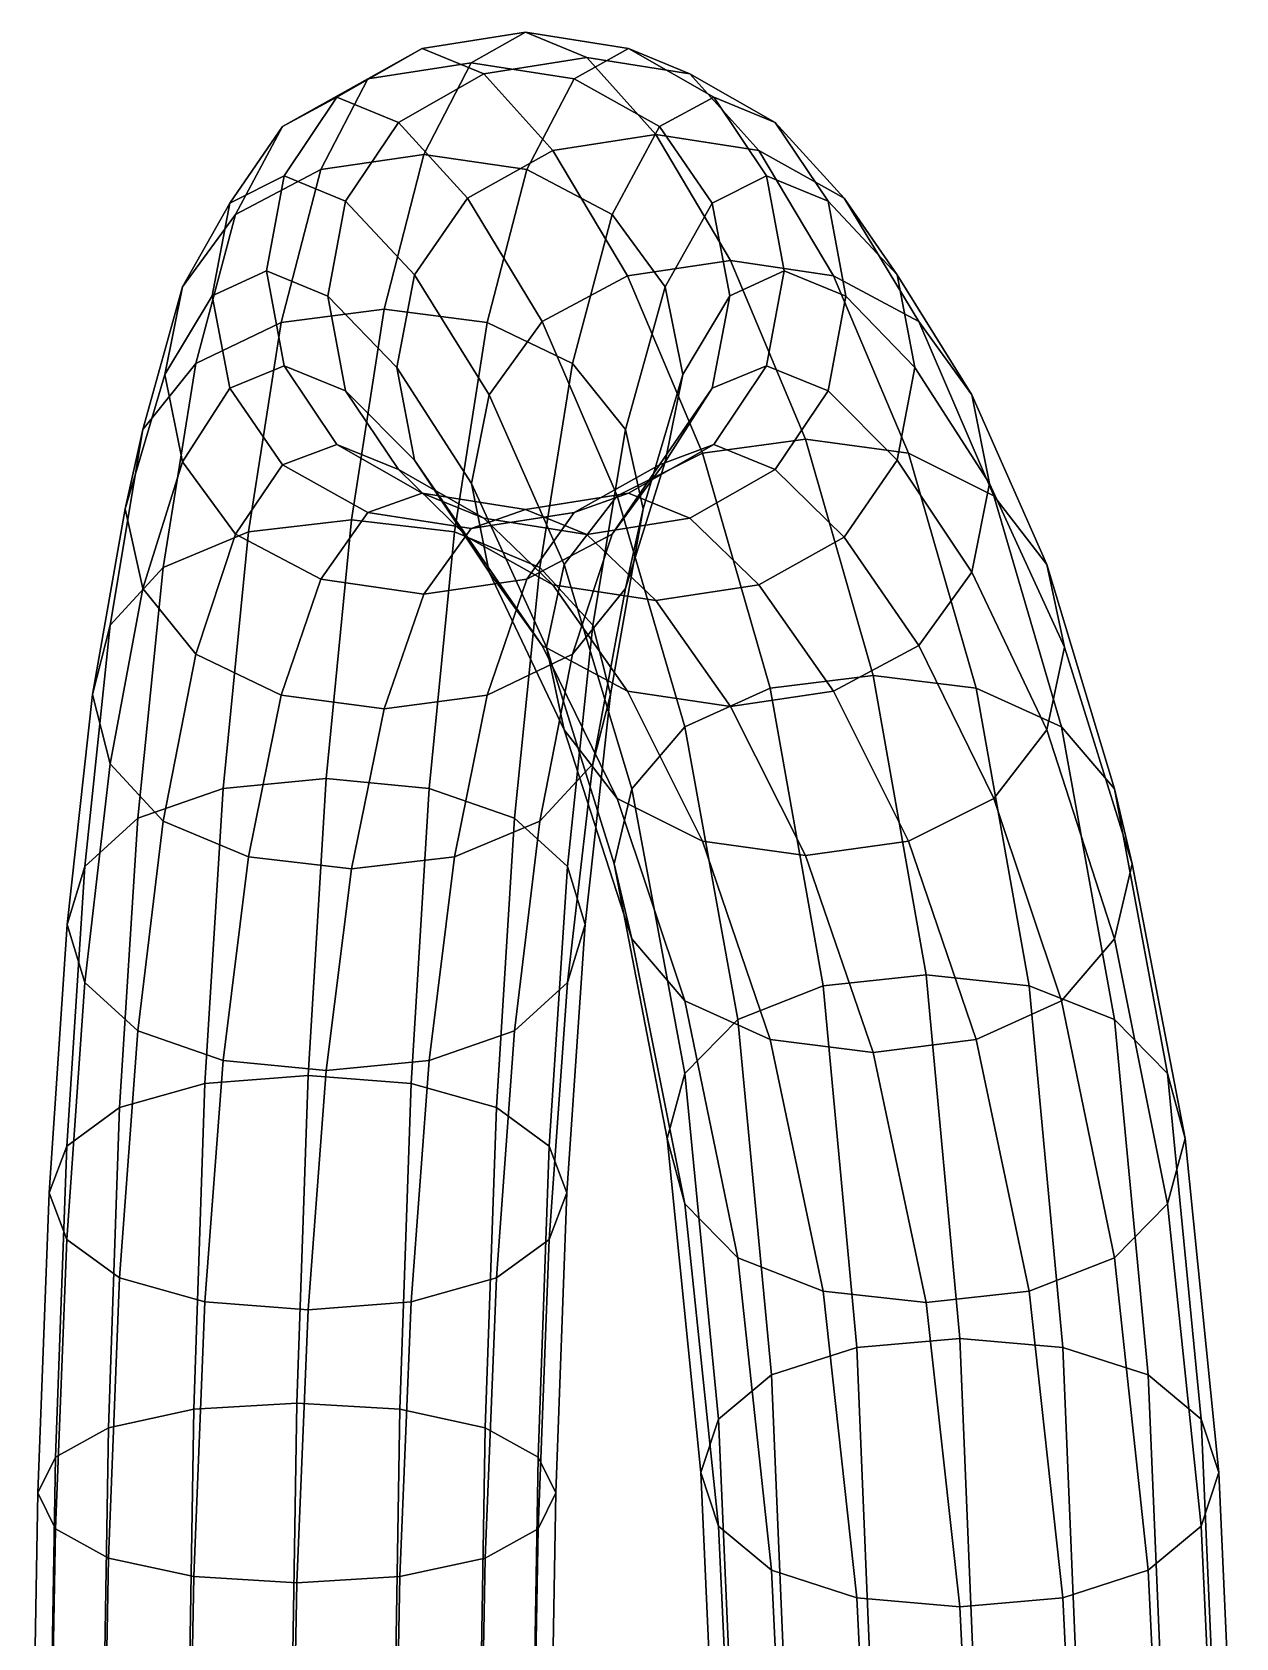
# Model space of a CAD drawing. Extents: x -69847 to 69397, y -182924 to 65597.
# Drawn here: x -3692 to 6693, y 51744 to 65597 of the extents above; entities that cross this region are included whole.
import ezdxf

# ---------------------------------------------------------------- set-up
doc = ezdxf.new("R2010")
doc.units = 0

msp = doc.modelspace()

# ---------------------------------------------------------------- linework, layer by layer
for points in [[(94.119873, 65331.554688, 28269.068359), (-794.552002, 65194.640625, 28242.183594), (-325.802002, 65456.90625, 24806.632813), (562.869873, 65597.296875, 24810.777344)], [(562.869873, 65597.296875, 24810.777344), (-325.802002, 65456.90625, 24806.632813), (205.447998, 65237.71875, 21376.818359), (1094.119873, 65377.992188, 21358.835938)], [(982.791748, 65194.640625, 28242.183594), (94.119873, 65331.554688, 28269.068359), (562.869873, 65597.296875, 24810.777344), (1451.541748, 65456.90625, 24806.632813)], [(1451.541748, 65456.90625, 24806.632813), (562.869873, 65597.296875, 24810.777344), (1094.119873, 65377.992188, 21358.835938), (1982.791748, 65237.71875, 21376.818359)], [(-794.552002, 65194.640625, 28242.183594), (-1530.880127, 64783.882813, 28161.527344), (-1062.130127, 65035.734375, 24794.195313), (-325.802002, 65456.90625, 24806.632813)], [(-325.802002, 65456.90625, 24806.632813), (-1062.130127, 65035.734375, 24794.195313), (-530.880127, 64816.898438, 21430.769531), (205.447998, 65237.71875, 21376.818359)], [(1719.119873, 64783.882813, 28161.527344), (982.791748, 65194.640625, 28242.183594), (1451.541748, 65456.90625, 24806.632813), (2187.869873, 65035.734375, 24794.195313)], [(2187.869873, 65035.734375, 24794.195313), (1451.541748, 65456.90625, 24806.632813), (1982.791748, 65237.71875, 21376.818359), (2719.120117, 64816.890625, 21430.769531)], [(-312.130127, 64541.820313, 31633.558594), (-1200.802002, 64412.453125, 31583.992188), (-794.552002, 65194.640625, 28242.183594), (94.119873, 65331.554688, 28269.068359)], [(576.541748, 64412.453125, 31583.992188), (-312.130127, 64541.820313, 31633.558594), (94.119873, 65331.554688, 28269.068359), (982.791748, 65194.640625, 28242.183594)], [(1094.119873, 65377.992188, 21358.835938), (205.447998, 65237.71875, 21376.818359), (799.197998, 64575.523438, 18052.216797), (1687.869873, 64712.570313, 18013.386719)], [(1982.791748, 65237.71875, 21376.818359), (1094.119873, 65377.992188, 21358.835938), (1687.869873, 64712.570313, 18013.386719), (2576.541748, 64575.523438, 18052.216797)], [(-1200.802002, 64412.453125, 31583.992188), (-1937.130127, 64024.351563, 31435.296875), (-1530.880127, 64783.882813, 28161.527344), (-794.552002, 65194.640625, 28242.183594)], [(205.447998, 65237.71875, 21376.818359), (-530.880127, 64816.898438, 21430.769531), (62.869873, 64164.367188, 18168.708984), (799.197998, 64575.523438, 18052.216797)], [(1312.869873, 64024.351563, 31435.296875), (576.541748, 64412.453125, 31583.992188), (982.791748, 65194.640625, 28242.183594), (1719.119873, 64783.882813, 28161.527344)], [(2719.120117, 64816.890625, 21430.769531), (1982.791748, 65237.71875, 21376.818359), (2576.541748, 64575.523438, 18052.216797), (3312.870117, 64164.367188, 18168.708984)], [(-1530.880127, 64783.882813, 28161.527344), (-1987.911377, 64122.117188, 28031.582031), (-1519.161377, 64357.179688, 24774.158203), (-1062.130127, 65035.734375, 24794.195313)], [(-1062.130127, 65035.734375, 24794.195313), (-1519.161377, 64357.179688, 24774.158203), (-987.911499, 64138.90625, 21517.6875), (-530.880127, 64816.898438, 21430.769531)], [(2644.901123, 64357.171875, 24774.158203), (2176.151123, 64122.117188, 28031.582031), (1719.119873, 64783.882813, 28161.527344), (2187.869873, 65035.734375, 24794.195313)], [(3176.151367, 64138.90625, 21517.6875), (2644.901123, 64357.171875, 24774.158203), (2187.869873, 65035.734375, 24794.195313), (2719.120117, 64816.890625, 21430.769531)], [(-1937.130127, 64024.351563, 31435.296875), (-2394.161377, 63399.082031, 31195.732422), (-1987.911377, 64122.117188, 28031.582031), (-1530.880127, 64783.882813, 28161.527344)], [(-530.880127, 64816.898438, 21430.769531), (-987.911499, 64138.90625, 21517.6875), (-394.161377, 63501.953125, 18356.386719), (62.869873, 64164.367188, 18168.708984)], [(1687.869873, 64712.570313, 18013.386719), (799.197998, 64575.523438, 18052.216797), (1445.03125, 63494.746094, 14914.916992), (2333.703125, 63625.855469, 14857.058594)], [(2176.151123, 64122.117188, 28031.582031), (1769.901123, 63399.082031, 31195.732422), (1312.869873, 64024.351563, 31435.296875), (1719.119873, 64783.882813, 28161.527344)], [(2576.541748, 64575.523438, 18052.216797), (1687.869873, 64712.570313, 18013.386719), (2333.703125, 63625.855469, 14857.058594), (3222.375, 63494.746094, 14914.916992)], [(3769.901367, 63501.953125, 18356.386719), (3176.151367, 64138.90625, 21517.6875), (2719.120117, 64816.890625, 21430.769531), (3312.870117, 64164.367188, 18168.708984)], [(799.197998, 64575.523438, 18052.216797), (62.869873, 64164.367188, 18168.708984), (708.703125, 63101.421875, 15088.492188), (1445.03125, 63494.746094, 14914.916992)], [(3312.870117, 64164.367188, 18168.708984), (2576.541748, 64575.523438, 18052.216797), (3222.375, 63494.746094, 14914.916992), (3958.703125, 63101.421875, 15088.492188)], [(-655.880127, 63208.378906, 34809.996094), (-1544.552002, 63090.808594, 34738.515625), (-1200.802002, 64412.453125, 31583.992188), (-312.130127, 64541.820313, 31633.558594)], [(232.791748, 63090.808594, 34738.519531), (-655.880127, 63208.378906, 34809.996094), (-312.130127, 64541.820313, 31633.558594), (576.541748, 64412.453125, 31583.992188)], [(-1544.552002, 63090.808594, 34738.515625), (-2280.880127, 62738.101563, 34524.085938), (-1937.130127, 64024.351563, 31435.296875), (-1200.802002, 64412.453125, 31583.992188)], [(-1987.911377, 64122.117188, 28031.582031), (-2140.255127, 63323.433594, 27874.751953), (-1671.505127, 63538.230469, 24749.976563), (-1519.161377, 64357.179688, 24774.158203)], [(-1519.161377, 64357.179688, 24774.158203), (-1671.505127, 63538.230469, 24749.976563), (-1140.255127, 63320.644531, 21622.587891), (-987.911499, 64138.90625, 21517.6875)], [(969.119873, 62738.101563, 34524.085938), (232.791748, 63090.808594, 34738.519531), (576.541748, 64412.453125, 31583.992188), (1312.869873, 64024.351563, 31435.296875)], [(2797.244873, 63538.230469, 24749.976563), (2328.494873, 63323.433594, 27874.751953), (2176.151123, 64122.117188, 28031.582031), (2644.901123, 64357.171875, 24774.158203)], [(3328.495117, 63320.644531, 21622.587891), (2797.244873, 63538.230469, 24749.976563), (2644.901123, 64357.171875, 24774.158203), (3176.151367, 64138.90625, 21517.6875)], [(62.869873, 64164.367188, 18168.708984), (-394.161377, 63501.953125, 18356.386719), (251.671875, 62467.734375, 15368.138672), (708.703125, 63101.421875, 15088.492188)], [(4415.734375, 62467.734375, 15368.138672), (3769.901367, 63501.953125, 18356.386719), (3312.870117, 64164.367188, 18168.708984), (3958.703125, 63101.421875, 15088.492188)], [(-2280.880127, 62738.101563, 34524.085938), (-2737.911377, 62169.851563, 34178.613281), (-2394.161377, 63399.082031, 31195.732422), (-1937.130127, 64024.351563, 31435.296875)], [(-2394.161377, 63399.082031, 31195.732422), (-2546.505127, 62644.441406, 30906.603516), (-2140.255127, 63323.433594, 27874.751953), (-1987.911377, 64122.117188, 28031.582031)], [(-987.911499, 64138.90625, 21517.6875), (-1140.255127, 63320.644531, 21622.587891), (-546.505127, 62702.492188, 18582.894531), (-394.161377, 63501.953125, 18356.386719)], [(1769.901123, 63399.082031, 31195.732422), (1426.151123, 62169.851563, 34178.613281), (969.119873, 62738.101563, 34524.085938), (1312.869873, 64024.351563, 31435.296875)], [(2328.494873, 63323.433594, 27874.751953), (1922.244873, 62644.441406, 30906.603516), (1769.901123, 63399.082031, 31195.732422), (2176.151123, 64122.117188, 28031.582031)], [(3922.245117, 62702.492188, 18582.894531), (3328.495117, 63320.644531, 21622.587891), (3176.151367, 64138.90625, 21517.6875), (3769.901367, 63501.953125, 18356.386719)], [(2333.703125, 63625.855469, 14857.058594), (1445.03125, 63494.746094, 14914.916992), (2090.864502, 61963.707031, 11977.444336), (2979.536377, 62086.136719, 11902.379883)], [(3222.375, 63494.746094, 14914.916992), (2333.703125, 63625.855469, 14857.058594), (2979.536377, 62086.136719, 11902.379883), (3868.208496, 61963.707031, 11977.444336)], [(-2140.255127, 63323.433594, 27874.751953), (-1987.911377, 62524.75, 27717.919922), (-1519.161377, 62719.28125, 24725.792969), (-1671.505127, 63538.230469, 24749.976563)], [(-1671.505127, 63538.230469, 24749.976563), (-1519.161377, 62719.28125, 24725.792969), (-987.911499, 62502.382813, 21727.490234), (-1140.255127, 63320.644531, 21622.587891)], [(-394.161377, 63501.953125, 18356.386719), (-546.505127, 62702.492188, 18582.894531), (99.328125, 61702.9375, 15705.643555), (251.671875, 62467.734375, 15368.138672)], [(1445.03125, 63494.746094, 14914.916992), (708.703125, 63101.421875, 15088.492188), (1354.536377, 61596.425781, 12202.636719), (2090.864502, 61963.707031, 11977.444336)], [(2644.901123, 62719.28125, 24725.792969), (2176.151123, 62524.75, 27717.919922), (2328.494873, 63323.433594, 27874.751953), (2797.244873, 63538.230469, 24749.976563)], [(3176.151367, 62502.382813, 21727.490234), (2644.901123, 62719.28125, 24725.792969), (2797.244873, 63538.230469, 24749.976563), (3328.495117, 63320.644531, 21622.587891)], [(3958.703125, 63101.421875, 15088.492188), (3222.375, 63494.746094, 14914.916992), (3868.208496, 61963.707031, 11977.444336), (4604.536621, 61596.425781, 12202.636719)], [(4568.078125, 61702.9375, 15705.643555), (3922.245117, 62702.492188, 18582.894531), (3769.901367, 63501.953125, 18356.386719), (4415.734375, 62467.734375, 15368.138672)], [(-2737.911377, 62169.851563, 34178.613281), (-2890.255127, 61484.03125, 33761.664063), (-2546.505127, 62644.441406, 30906.603516), (-2394.161377, 63399.082031, 31195.732422)], [(-2546.505127, 62644.441406, 30906.603516), (-2394.161377, 61889.804688, 30617.474609), (-1987.911377, 62524.75, 27717.919922), (-2140.255127, 63323.433594, 27874.751953)], [(-1140.255127, 63320.644531, 21622.587891), (-987.911499, 62502.382813, 21727.490234), (-394.161377, 61903.03125, 18809.404297), (-546.505127, 62702.492188, 18582.894531)], [(1922.244873, 62644.441406, 30906.603516), (1578.494873, 61484.03125, 33761.664063), (1426.151123, 62169.851563, 34178.613281), (1769.901123, 63399.082031, 31195.732422)], [(2176.151123, 62524.75, 27717.919922), (1769.901123, 61889.804688, 30617.474609), (1922.244873, 62644.441406, 30906.603516), (2328.494873, 63323.433594, 27874.751953)], [(3769.901367, 61903.03125, 18809.404297), (3176.151367, 62502.382813, 21727.490234), (3328.495117, 63320.644531, 21622.587891), (3922.245117, 62702.492188, 18582.894531)], [(-937.130249, 61388.449219, 37727.703125), (-1825.802002, 61285.828125, 37635.9375), (-1544.552002, 63090.808594, 34738.515625), (-655.880127, 63208.378906, 34809.996094)], [(-48.458252, 61285.828125, 37635.9375), (-937.130249, 61388.449219, 37727.703125), (-655.880127, 63208.378906, 34809.996094), (232.791748, 63090.808594, 34738.519531)], [(-1825.802002, 61285.828125, 37635.9375), (-2562.130127, 60977.964844, 37360.640625), (-2280.880127, 62738.101563, 34524.085938), (-1544.552002, 63090.808594, 34738.515625)], [(687.869751, 60977.964844, 37360.640625), (-48.458252, 61285.828125, 37635.9375), (232.791748, 63090.808594, 34738.519531), (969.119873, 62738.101563, 34524.085938)], [(708.703125, 63101.421875, 15088.492188), (251.671875, 62467.734375, 15368.138672), (897.505249, 61004.691406, 12565.447266), (1354.536377, 61596.425781, 12202.636719)], [(5061.567871, 61004.691406, 12565.447266), (4415.734375, 62467.734375, 15368.138672), (3958.703125, 63101.421875, 15088.492188), (4604.536621, 61596.425781, 12202.636719)], [(-2562.130127, 60977.964844, 37360.640625), (-3019.161377, 60481.964844, 36917.105469), (-2737.911377, 62169.851563, 34178.613281), (-2280.880127, 62738.101563, 34524.085938)], [(-2890.255127, 61484.03125, 33761.664063), (-2737.911377, 60798.210938, 33344.714844), (-2394.161377, 61889.804688, 30617.474609), (-2546.505127, 62644.441406, 30906.603516)], [(-1987.911377, 62524.75, 27717.919922), (-1530.880127, 61862.984375, 27587.974609), (-1062.130127, 62040.726563, 24705.757813), (-1519.161377, 62719.28125, 24725.792969)], [(-1519.161377, 62719.28125, 24725.792969), (-1062.130127, 62040.726563, 24705.757813), (-530.880127, 61824.394531, 21814.408203), (-987.911499, 62502.382813, 21727.490234)], [(-546.505127, 62702.492188, 18582.894531), (-394.161377, 61903.03125, 18809.404297), (251.671875, 60938.140625, 16043.148438), (99.328125, 61702.9375, 15705.643555)], [(1426.151123, 62169.851563, 34178.613281), (1144.901123, 60481.964844, 36917.105469), (687.869751, 60977.964844, 37360.640625), (969.119873, 62738.101563, 34524.085938)], [(1769.901123, 61889.804688, 30617.474609), (1426.151123, 60798.210938, 33344.710938), (1578.494873, 61484.03125, 33761.664063), (1922.244873, 62644.441406, 30906.603516)], [(2187.869873, 62040.726563, 24705.757813), (1719.119873, 61862.984375, 27587.974609), (2176.151123, 62524.75, 27717.919922), (2644.901123, 62719.28125, 24725.792969)], [(2719.120117, 61824.394531, 21814.408203), (2187.869873, 62040.726563, 24705.757813), (2644.901123, 62719.28125, 24725.792969), (3176.151367, 62502.382813, 21727.490234)], [(4415.734375, 60938.140625, 16043.148438), (3769.901367, 61903.03125, 18809.404297), (3922.245117, 62702.492188, 18582.894531), (4568.078125, 61702.9375, 15705.643555)], [(-2394.161377, 61889.804688, 30617.474609), (-1937.130127, 61264.53125, 30377.910156), (-1530.880127, 61862.984375, 27587.974609), (-1987.911377, 62524.75, 27717.919922)], [(-987.911499, 62502.382813, 21727.490234), (-530.880127, 61824.394531, 21814.408203), (62.869873, 61240.617188, 18997.082031), (-394.161377, 61903.03125, 18809.404297)], [(1719.119873, 61862.984375, 27587.974609), (1312.869873, 61264.53125, 30377.910156), (1769.901123, 61889.804688, 30617.474609), (2176.151123, 62524.75, 27717.919922)], [(3312.870117, 61240.617188, 18997.082031), (2719.120117, 61824.394531, 21814.408203), (3176.151367, 62502.382813, 21727.490234), (3769.901367, 61903.03125, 18809.404297)], [(251.671875, 62467.734375, 15368.138672), (99.328125, 61702.9375, 15705.643555), (745.161499, 60290.53125, 13003.321289), (897.505249, 61004.691406, 12565.447266)], [(5213.911621, 60290.53125, 13003.321289), (4568.078125, 61702.9375, 15705.643555), (4415.734375, 62467.734375, 15368.138672), (5061.567871, 61004.691406, 12565.447266)], [(-3019.161377, 60481.964844, 36917.105469), (-3171.504883, 59883.34375, 36381.804688), (-2890.255127, 61484.03125, 33761.664063), (-2737.911377, 62169.851563, 34178.613281)], [(1578.494873, 61484.03125, 33761.664063), (1297.244873, 59883.34375, 36381.804688), (1144.901123, 60481.964844, 36917.105469), (1426.151123, 62169.851563, 34178.613281)], [(2979.536377, 62086.136719, 11902.379883), (2090.864502, 61963.707031, 11977.444336), (2674.197998, 59936.691406, 9234.935547), (3562.869629, 60047.582031, 9144.356445)], [(3868.208496, 61963.707031, 11977.444336), (2979.536377, 62086.136719, 11902.379883), (3562.869629, 60047.582031, 9144.356445), (4451.541504, 59936.691406, 9234.935547)], [(-1062.130127, 62040.726563, 24705.757813), (-1530.880127, 61862.984375, 27587.974609), (-794.552002, 61452.230469, 27507.318359), (-325.802002, 61619.550781, 24693.320313)], [(-530.880127, 61824.394531, 21814.408203), (-1062.130127, 62040.726563, 24705.757813), (-325.802002, 61619.550781, 24693.320313), (205.447998, 61403.570313, 21868.357422)], [(1451.541748, 61619.550781, 24693.320313), (982.791748, 61452.230469, 27507.318359), (1719.119873, 61862.984375, 27587.974609), (2187.869873, 62040.726563, 24705.757813)], [(2090.864502, 61963.707031, 11977.444336), (1354.536377, 61596.425781, 12202.636719), (1937.869873, 59604.015625, 9506.674805), (2674.197998, 59936.691406, 9234.935547)], [(1982.791748, 61403.570313, 21868.357422), (1451.541748, 61619.550781, 24693.320313), (2187.869873, 62040.726563, 24705.757813), (2719.120117, 61824.394531, 21814.408203)], [(4604.536621, 61596.425781, 12202.636719), (3868.208496, 61963.707031, 11977.444336), (4451.541504, 59936.691406, 9234.935547), (5187.869629, 59604.015625, 9506.674805)], [(-2737.911377, 60798.210938, 33344.714844), (-2280.880127, 60229.957031, 32999.238281), (-1937.130127, 61264.53125, 30377.910156), (-2394.161377, 61889.804688, 30617.474609)], [(-1530.880127, 61862.984375, 27587.974609), (-1937.130127, 61264.53125, 30377.910156), (-1200.802002, 60876.433594, 30229.214844), (-794.552002, 61452.230469, 27507.318359)], [(62.869873, 61240.617188, 18997.082031), (-530.880127, 61824.394531, 21814.408203), (205.447998, 61403.570313, 21868.357422), (799.197998, 60829.460938, 19113.574219)], [(-394.161377, 61903.03125, 18809.404297), (62.869873, 61240.617188, 18997.082031), (708.703125, 60304.449219, 16322.794922), (251.671875, 60938.140625, 16043.148438)], [(982.791748, 61452.230469, 27507.318359), (576.541748, 60876.433594, 30229.214844), (1312.869873, 61264.53125, 30377.910156), (1719.119873, 61862.984375, 27587.974609)], [(1312.869873, 61264.53125, 30377.910156), (969.119873, 60229.957031, 32999.238281), (1426.151123, 60798.210938, 33344.710938), (1769.901123, 61889.804688, 30617.474609)], [(2576.541748, 60829.460938, 19113.574219), (1982.791748, 61403.570313, 21868.357422), (2719.120117, 61824.394531, 21814.408203), (3312.870117, 61240.617188, 18997.082031)], [(3958.703125, 60304.449219, 16322.794922), (3312.870117, 61240.617188, 18997.082031), (3769.901367, 61903.03125, 18809.404297), (4415.734375, 60938.140625, 16043.148438)], [(99.328125, 61702.9375, 15705.643555), (251.671875, 60938.140625, 16043.148438), (897.505249, 59576.371094, 13441.196289), (745.161499, 60290.53125, 13003.321289)], [(5061.567871, 59576.371094, 13441.196289), (4415.734375, 60938.140625, 16043.148438), (4568.078125, 61702.9375, 15705.643555), (5213.911621, 60290.53125, 13003.321289)], [(-325.802002, 61619.550781, 24693.320313), (-794.552002, 61452.230469, 27507.318359), (94.119873, 61315.316406, 27480.433594), (562.869873, 61479.160156, 24689.173828)], [(205.447998, 61403.570313, 21868.357422), (-325.802002, 61619.550781, 24693.320313), (562.869873, 61479.160156, 24689.173828), (1094.119873, 61263.296875, 21886.341797)], [(562.869873, 61479.160156, 24689.173828), (94.119873, 61315.316406, 27480.433594), (982.791748, 61452.230469, 27507.318359), (1451.541748, 61619.550781, 24693.320313)], [(1094.119873, 61263.296875, 21886.341797), (562.869873, 61479.160156, 24689.173828), (1451.541748, 61619.550781, 24693.320313), (1982.791748, 61403.570313, 21868.357422)], [(1354.536377, 61596.425781, 12202.636719), (897.505249, 61004.691406, 12565.447266), (1480.838623, 59068.042969, 9944.476563), (1937.869873, 59604.015625, 9506.674805)], [(5644.900879, 59068.042969, 9944.475586), (5061.567871, 61004.691406, 12565.447266), (4604.536621, 61596.425781, 12202.636719), (5187.869629, 59604.015625, 9506.674805)], [(-3171.504883, 59883.34375, 36381.804688), (-3019.161377, 59284.71875, 35846.503906), (-2737.911377, 60798.210938, 33344.714844), (-2890.255127, 61484.03125, 33761.664063)], [(-1155.880127, 59158.480469, 40321.90625), (-2044.552002, 59072.546875, 40212.367188), (-1825.802002, 61285.828125, 37635.9375), (-937.130249, 61388.449219, 37727.703125)], [(-794.552002, 61452.230469, 27507.318359), (-1200.802002, 60876.433594, 30229.214844), (-312.130127, 60747.066406, 30179.648438), (94.119873, 61315.316406, 27480.433594)], [(-267.208374, 59072.546875, 40212.367188), (-1155.880127, 59158.480469, 40321.90625), (-937.130249, 61388.449219, 37727.703125), (-48.458252, 61285.828125, 37635.9375)], [(94.119873, 61315.316406, 27480.433594), (-312.130127, 60747.066406, 30179.648438), (576.541748, 60876.433594, 30229.214844), (982.791748, 61452.230469, 27507.318359)], [(799.197998, 60829.460938, 19113.574219), (205.447998, 61403.570313, 21868.357422), (1094.119873, 61263.296875, 21886.341797), (1687.869873, 60692.410156, 19152.404297)], [(1687.869873, 60692.410156, 19152.404297), (1094.119873, 61263.296875, 21886.341797), (1982.791748, 61403.570313, 21868.357422), (2576.541748, 60829.460938, 19113.574219)], [(1426.151123, 60798.210938, 33344.710938), (1144.901123, 59284.71875, 35846.503906), (1297.244873, 59883.34375, 36381.804688), (1578.494873, 61484.03125, 33761.664063)], [(-2044.552002, 59072.546875, 40212.367188), (-2780.880127, 58814.742188, 39883.75), (-2562.130127, 60977.964844, 37360.640625), (-1825.802002, 61285.828125, 37635.9375)], [(-1937.130127, 61264.53125, 30377.910156), (-2280.880127, 60229.957031, 32999.238281), (-1544.552002, 59877.25, 32784.808594), (-1200.802002, 60876.433594, 30229.214844)], [(469.119751, 58814.742188, 39883.75), (-267.208374, 59072.546875, 40212.367188), (-48.458252, 61285.828125, 37635.9375), (687.869751, 60977.964844, 37360.640625)], [(708.703125, 60304.449219, 16322.794922), (62.869873, 61240.617188, 18997.082031), (799.197998, 60829.460938, 19113.574219), (1445.03125, 59911.125, 16496.369141)], [(576.541748, 60876.433594, 30229.214844), (232.791748, 59877.25, 32784.808594), (969.119873, 60229.957031, 32999.238281), (1312.869873, 61264.53125, 30377.910156)], [(3222.375, 59911.125, 16496.369141), (2576.541748, 60829.460938, 19113.574219), (3312.870117, 61240.617188, 18997.082031), (3958.703125, 60304.449219, 16322.794922)], [(-2780.880127, 58814.742188, 39883.75), (-3237.911621, 58399.394531, 39354.3125), (-3019.161377, 60481.964844, 36917.105469), (-2562.130127, 60977.964844, 37360.640625)], [(1144.901123, 60481.964844, 36917.105469), (926.151001, 58399.394531, 39354.3125), (469.119751, 58814.742188, 39883.75), (687.869751, 60977.964844, 37360.640625)], [(897.505249, 61004.691406, 12565.447266), (745.161499, 60290.53125, 13003.321289), (1328.494873, 58421.175781, 10472.857422), (1480.838623, 59068.042969, 9944.476563)], [(5797.244629, 58421.175781, 10472.857422), (5213.911621, 60290.53125, 13003.321289), (5061.567871, 61004.691406, 12565.447266), (5644.900879, 59068.042969, 9944.475586)], [(-1200.802002, 60876.433594, 30229.214844), (-1544.552002, 59877.25, 32784.808594), (-655.880127, 59759.683594, 32713.330078), (-312.130127, 60747.066406, 30179.648438)], [(-312.130127, 60747.066406, 30179.648438), (-655.880127, 59759.683594, 32713.330078), (232.791748, 59877.25, 32784.808594), (576.541748, 60876.433594, 30229.214844)], [(251.671875, 60938.140625, 16043.148438), (708.703125, 60304.449219, 16322.794922), (1354.536377, 58984.636719, 13804.006836), (897.505249, 59576.371094, 13441.196289)], [(1445.03125, 59911.125, 16496.369141), (799.197998, 60829.460938, 19113.574219), (1687.869873, 60692.410156, 19152.404297), (2333.703125, 59780.015625, 16554.226563)], [(2333.703125, 59780.015625, 16554.226563), (1687.869873, 60692.410156, 19152.404297), (2576.541748, 60829.460938, 19113.574219), (3222.375, 59911.125, 16496.369141)], [(4604.536621, 58984.636719, 13804.006836), (3958.703125, 60304.449219, 16322.794922), (4415.734375, 60938.140625, 16043.148438), (5061.567871, 59576.371094, 13441.196289)], [(-3019.161377, 59284.71875, 35846.503906), (-2562.130127, 58788.71875, 35402.96875), (-2280.880127, 60229.957031, 32999.238281), (-2737.911377, 60798.210938, 33344.714844)], [(969.119873, 60229.957031, 32999.238281), (687.869751, 58788.71875, 35402.96875), (1144.901123, 59284.71875, 35846.503906), (1426.151123, 60798.210938, 33344.710938)], [(-3237.911621, 58399.394531, 39354.3125), (-3390.255371, 57898.113281, 38715.335938), (-3171.504883, 59883.34375, 36381.804688), (-3019.161377, 60481.964844, 36917.105469)], [(1297.244873, 59883.34375, 36381.804688), (1078.494629, 57898.113281, 38715.335938), (926.151001, 58399.394531, 39354.3125), (1144.901123, 60481.964844, 36917.105469)], [(1354.536377, 58984.636719, 13804.006836), (708.703125, 60304.449219, 16322.794922), (1445.03125, 59911.125, 16496.369141), (2090.864502, 58617.351563, 14029.199219)], [(745.161499, 60290.53125, 13003.321289), (897.505249, 59576.371094, 13441.196289), (1480.838623, 57774.308594, 11001.238281), (1328.494873, 58421.175781, 10472.857422)], [(3868.208496, 58617.351563, 14029.199219), (3222.375, 59911.125, 16496.369141), (3958.703125, 60304.449219, 16322.794922), (4604.536621, 58984.636719, 13804.006836)], [(5644.900879, 57774.308594, 11001.238281), (5061.567871, 59576.371094, 13441.196289), (5213.911621, 60290.53125, 13003.321289), (5797.244629, 58421.175781, 10472.857422)], [(-2280.880127, 60229.957031, 32999.238281), (-2562.130127, 58788.71875, 35402.96875), (-1825.802002, 58480.855469, 35127.667969), (-1544.552002, 59877.25, 32784.808594)], [(232.791748, 59877.25, 32784.808594), (-48.458252, 58480.855469, 35127.667969), (687.869751, 58788.71875, 35402.96875), (969.119873, 60229.957031, 32999.238281)], [(3562.869629, 60047.582031, 9144.356445), (2674.197998, 59936.691406, 9234.935547), (3132.53125, 57367.976563, 6682.529785), (4021.203125, 57464.359375, 6577.994629)], [(4451.541504, 59936.691406, 9234.935547), (3562.869629, 60047.582031, 9144.356445), (4021.203125, 57464.359375, 6577.994629), (4909.875, 57367.976563, 6682.529785)], [(-3390.255371, 57898.113281, 38715.335938), (-3237.911621, 57396.832031, 38076.363281), (-3019.161377, 59284.71875, 35846.503906), (-3171.504883, 59883.34375, 36381.804688)], [(-1544.552002, 59877.25, 32784.808594), (-1825.802002, 58480.855469, 35127.667969), (-937.130249, 58378.234375, 35035.902344), (-655.880127, 59759.683594, 32713.330078)], [(-655.880127, 59759.683594, 32713.330078), (-937.130249, 58378.234375, 35035.902344), (-48.458252, 58480.855469, 35127.667969), (232.791748, 59877.25, 32784.808594)], [(1144.901123, 59284.71875, 35846.503906), (926.151001, 57396.832031, 38076.363281), (1078.494629, 57898.113281, 38715.335938), (1297.244873, 59883.34375, 36381.804688)], [(2090.864502, 58617.351563, 14029.199219), (1445.03125, 59911.125, 16496.369141), (2333.703125, 59780.015625, 16554.226563), (2979.536377, 58494.925781, 14104.263672)], [(2674.197998, 59936.691406, 9234.935547), (1937.869873, 59604.015625, 9506.674805), (2396.203125, 57078.835938, 6996.135254), (3132.53125, 57367.976563, 6682.529785)], [(2979.536377, 58494.925781, 14104.263672), (2333.703125, 59780.015625, 16554.226563), (3222.375, 59911.125, 16496.369141), (3868.208496, 58617.351563, 14029.199219)], [(5187.869629, 59604.015625, 9506.674805), (4451.541504, 59936.691406, 9234.935547), (4909.875, 57367.976563, 6682.529785), (5646.203125, 57078.835938, 6996.135254)], [(897.505249, 59576.371094, 13441.196289), (1354.536377, 58984.636719, 13804.006836), (1937.869873, 57238.332031, 11439.040039), (1480.838623, 57774.308594, 11001.238281)], [(1937.869873, 59604.015625, 9506.674805), (1480.838623, 59068.042969, 9944.476563), (1939.171875, 56612.992188, 7501.388672), (2396.203125, 57078.835938, 6996.135254)], [(5187.869629, 57238.332031, 11439.040039), (4604.536621, 58984.636719, 13804.006836), (5061.567871, 59576.371094, 13441.196289), (5644.900879, 57774.308594, 11001.238281)], [(6103.234375, 56612.992188, 7501.388672), (5644.900879, 59068.042969, 9944.475586), (5187.869629, 59604.015625, 9506.674805), (5646.203125, 57078.835938, 6996.135254)], [(-3237.911621, 57396.832031, 38076.363281), (-2780.880127, 56981.484375, 37546.925781), (-2562.130127, 58788.71875, 35402.96875), (-3019.161377, 59284.71875, 35846.503906)], [(-1312.130127, 56594.910156, 42527.820313), (-2200.802002, 56525.992188, 42403.914063), (-2044.552002, 59072.546875, 40212.367188), (-1155.880127, 59158.480469, 40321.90625)], [(-423.458374, 56525.992188, 42403.917969), (-1312.130127, 56594.910156, 42527.820313), (-1155.880127, 59158.480469, 40321.90625), (-267.208374, 59072.546875, 40212.367188)], [(687.869751, 58788.71875, 35402.96875), (469.119751, 56981.484375, 37546.925781), (926.151001, 57396.832031, 38076.363281), (1144.901123, 59284.71875, 35846.503906)], [(-2200.802002, 56525.992188, 42403.914063), (-2937.130127, 56319.230469, 42032.203125), (-2780.880127, 58814.742188, 39883.75), (-2044.552002, 59072.546875, 40212.367188)], [(312.869751, 56319.230469, 42032.207031), (-423.458374, 56525.992188, 42403.917969), (-267.208374, 59072.546875, 40212.367188), (469.119751, 58814.742188, 39883.75)], [(1480.838623, 59068.042969, 9944.476563), (1328.494873, 58421.175781, 10472.857422), (1786.828125, 56050.769531, 8111.176758), (1939.171875, 56612.992188, 7501.388672)], [(6255.578125, 56050.769531, 8111.176758), (5797.244629, 58421.175781, 10472.857422), (5644.900879, 59068.042969, 9944.475586), (6103.234375, 56612.992188, 7501.388672)], [(1937.869873, 57238.332031, 11439.040039), (1354.536377, 58984.636719, 13804.006836), (2090.864502, 58617.351563, 14029.199219), (2674.197998, 56905.660156, 11710.779297)], [(4451.541504, 56905.660156, 11710.779297), (3868.208496, 58617.351563, 14029.199219), (4604.536621, 58984.636719, 13804.006836), (5187.869629, 57238.332031, 11439.040039)], [(-2937.130127, 56319.230469, 42032.203125), (-3394.161621, 55986.117188, 41433.339844), (-3237.911621, 58399.394531, 39354.3125), (-2780.880127, 58814.742188, 39883.75)], [(-2562.130127, 58788.71875, 35402.96875), (-2780.880127, 56981.484375, 37546.925781), (-2044.552002, 56723.683594, 37218.308594), (-1825.802002, 58480.855469, 35127.667969)], [(-48.458252, 58480.855469, 35127.667969), (-267.208374, 56723.683594, 37218.308594), (469.119751, 56981.484375, 37546.925781), (687.869751, 58788.71875, 35402.96875)], [(926.151001, 58399.394531, 39354.3125), (769.900879, 55986.117188, 41433.34375), (312.869751, 56319.230469, 42032.207031), (469.119751, 58814.742188, 39883.75)], [(2674.197998, 56905.660156, 11710.779297), (2090.864502, 58617.351563, 14029.199219), (2979.536377, 58494.925781, 14104.263672), (3562.869629, 56794.765625, 11801.358398)], [(3562.869629, 56794.765625, 11801.358398), (2979.536377, 58494.925781, 14104.263672), (3868.208496, 58617.351563, 14029.199219), (4451.541504, 56905.660156, 11710.779297)], [(-1825.802002, 58480.855469, 35127.667969), (-2044.552002, 56723.683594, 37218.308594), (-1155.880127, 56637.75, 37108.769531), (-937.130249, 58378.234375, 35035.902344)], [(-937.130249, 58378.234375, 35035.902344), (-1155.880127, 56637.75, 37108.769531), (-267.208374, 56723.683594, 37218.308594), (-48.458252, 58480.855469, 35127.667969)], [(-3394.161621, 55986.117188, 41433.339844), (-3546.505371, 55584.082031, 40710.574219), (-3390.255371, 57898.113281, 38715.335938), (-3237.911621, 58399.394531, 39354.3125)], [(1078.494629, 57898.113281, 38715.335938), (922.244629, 55584.082031, 40710.578125), (769.900879, 55986.117188, 41433.34375), (926.151001, 58399.394531, 39354.3125)], [(1328.494873, 58421.175781, 10472.857422), (1480.838623, 57774.308594, 11001.238281), (1939.171875, 55488.546875, 8720.964844), (1786.828125, 56050.769531, 8111.176758)], [(6103.234375, 55488.546875, 8720.964844), (5644.900879, 57774.308594, 11001.238281), (5797.244629, 58421.175781, 10472.857422), (6255.578125, 56050.769531, 8111.176758)], [(-3546.505371, 55584.082031, 40710.574219), (-3394.161621, 55182.046875, 39987.808594), (-3237.911621, 57396.832031, 38076.363281), (-3390.255371, 57898.113281, 38715.335938)], [(926.151001, 57396.832031, 38076.363281), (769.900879, 55182.046875, 39987.808594), (922.244629, 55584.082031, 40710.578125), (1078.494629, 57898.113281, 38715.335938)], [(1480.838623, 57774.308594, 11001.238281), (1937.869873, 57238.332031, 11439.040039), (2396.203125, 55022.703125, 9226.21875), (1939.171875, 55488.546875, 8720.964844)], [(5646.203125, 55022.703125, 9226.21875), (5187.869629, 57238.332031, 11439.040039), (5644.900879, 57774.308594, 11001.238281), (6103.234375, 55488.546875, 8720.964844)], [(-3394.161621, 55182.046875, 39987.808594), (-2937.130127, 54848.929688, 39388.945313), (-2780.880127, 56981.484375, 37546.925781), (-3237.911621, 57396.832031, 38076.363281)], [(469.119751, 56981.484375, 37546.925781), (312.869751, 54848.929688, 39388.945313), (769.900879, 55182.046875, 39987.808594), (926.151001, 57396.832031, 38076.363281)], [(3132.53125, 57367.976563, 6682.529785), (2396.203125, 57078.835938, 6996.135254), (2685.265625, 54011.871094, 4681.783691), (3421.59375, 54248.78125, 4330.888672)], [(4021.203125, 57464.359375, 6577.994629), (3132.53125, 57367.976563, 6682.529785), (3421.59375, 54248.78125, 4330.888672), (4310.265625, 54327.753906, 4213.92334)], [(4909.875, 57367.976563, 6682.529785), (4021.203125, 57464.359375, 6577.994629), (4310.265625, 54327.753906, 4213.92334), (5198.9375, 54248.78125, 4330.888672)], [(5646.203125, 57078.835938, 6996.135254), (4909.875, 57367.976563, 6682.529785), (5198.9375, 54248.78125, 4330.888672), (5935.265625, 54011.871094, 4681.783691)], [(2396.203125, 55022.703125, 9226.21875), (1937.869873, 57238.332031, 11439.040039), (2674.197998, 56905.660156, 11710.779297), (3132.53125, 54733.558594, 9539.824219)], [(4909.875, 54733.558594, 9539.824219), (4451.541504, 56905.660156, 11710.779297), (5187.869629, 57238.332031, 11439.040039), (5646.203125, 55022.703125, 9226.21875)], [(2396.203125, 57078.835938, 6996.135254), (1939.171875, 56612.992188, 7501.388672), (2228.234375, 53630.175781, 5247.115234), (2685.265625, 54011.871094, 4681.783691)], [(6392.296875, 53630.175781, 5247.115234), (6103.234375, 56612.992188, 7501.388672), (5646.203125, 57078.835938, 6996.135254), (5935.265625, 54011.871094, 4681.783691)], [(-2780.880127, 56981.484375, 37546.925781), (-2937.130127, 54848.929688, 39388.945313), (-2200.802002, 54642.167969, 39017.238281), (-2044.552002, 56723.683594, 37218.308594)], [(-267.208374, 56723.683594, 37218.308594), (-423.458374, 54642.167969, 39017.238281), (312.869751, 54848.929688, 39388.945313), (469.119751, 56981.484375, 37546.925781)], [(3132.53125, 54733.558594, 9539.824219), (2674.197998, 56905.660156, 11710.779297), (3562.869629, 56794.765625, 11801.358398), (4021.203125, 54637.175781, 9644.359375)], [(4021.203125, 54637.175781, 9644.359375), (3562.869629, 56794.765625, 11801.358398), (4451.541504, 56905.660156, 11710.779297), (4909.875, 54733.558594, 9539.824219)], [(-2044.552002, 56723.683594, 37218.308594), (-2200.802002, 54642.167969, 39017.238281), (-1312.130127, 54573.25, 38893.335938), (-1155.880127, 56637.75, 37108.769531)], [(-1155.880127, 56637.75, 37108.769531), (-1312.130127, 54573.25, 38893.335938), (-423.458374, 54642.167969, 39017.238281), (-267.208374, 56723.683594, 37218.308594)], [(-2297.15625, 53715.710938, 44164.96875), (-3033.484375, 53557.265625, 43762.207031), (-2937.130127, 56319.230469, 42032.203125), (-2200.802002, 56525.992188, 42403.914063)], [(-1408.484375, 53768.523438, 44299.222656), (-2297.15625, 53715.710938, 44164.96875), (-2200.802002, 56525.992188, 42403.914063), (-1312.130127, 56594.910156, 42527.820313)], [(-519.8125, 53715.710938, 44164.96875), (-1408.484375, 53768.523438, 44299.222656), (-1312.130127, 56594.910156, 42527.820313), (-423.458374, 56525.992188, 42403.917969)], [(216.515625, 53557.265625, 43762.207031), (-519.8125, 53715.710938, 44164.96875), (-423.458374, 56525.992188, 42403.917969), (312.869751, 56319.230469, 42032.207031)], [(1939.171875, 56612.992188, 7501.388672), (1786.828125, 56050.769531, 8111.176758), (2075.890625, 53169.511719, 5929.411621), (2228.234375, 53630.175781, 5247.115234)], [(6544.640625, 53169.511719, 5929.411621), (6255.578125, 56050.769531, 8111.176758), (6103.234375, 56612.992188, 7501.388672), (6392.296875, 53630.175781, 5247.115234)], [(-3033.484375, 53557.265625, 43762.207031), (-3490.515625, 53301.992188, 43113.3125), (-3394.161621, 55986.117188, 41433.339844), (-2937.130127, 56319.230469, 42032.203125)], [(769.900879, 55986.117188, 41433.34375), (673.546875, 53301.992188, 43113.3125), (216.515625, 53557.265625, 43762.207031), (312.869751, 56319.230469, 42032.207031)], [(-3490.515625, 53301.992188, 43113.3125), (-3642.859375, 52993.90625, 42330.164063), (-3546.505371, 55584.082031, 40710.574219), (-3394.161621, 55986.117188, 41433.339844)], [(922.244629, 55584.082031, 40710.578125), (825.890625, 52993.90625, 42330.164063), (673.546875, 53301.992188, 43113.3125), (769.900879, 55986.117188, 41433.34375)], [(1786.828125, 56050.769531, 8111.176758), (1939.171875, 55488.546875, 8720.964844), (2228.234375, 52708.847656, 6611.708008), (2075.890625, 53169.511719, 5929.411621)], [(6392.296875, 52708.847656, 6611.708008), (6103.234375, 55488.546875, 8720.964844), (6255.578125, 56050.769531, 8111.176758), (6544.640625, 53169.511719, 5929.411621)], [(-3642.859375, 52993.90625, 42330.164063), (-3490.515625, 52685.820313, 41547.019531), (-3394.161621, 55182.046875, 39987.808594), (-3546.505371, 55584.082031, 40710.574219)], [(769.900879, 55182.046875, 39987.808594), (673.546875, 52685.820313, 41547.019531), (825.890625, 52993.90625, 42330.164063), (922.244629, 55584.082031, 40710.578125)], [(1939.171875, 55488.546875, 8720.964844), (2396.203125, 55022.703125, 9226.21875), (2685.265625, 52327.152344, 7177.039551), (2228.234375, 52708.847656, 6611.708008)], [(5935.265625, 52327.152344, 7177.039551), (5646.203125, 55022.703125, 9226.21875), (6103.234375, 55488.546875, 8720.964844), (6392.296875, 52708.847656, 6611.708008)], [(-3490.515625, 52685.820313, 41547.019531), (-3033.484375, 52430.546875, 40898.125), (-2937.130127, 54848.929688, 39388.945313), (-3394.161621, 55182.046875, 39987.808594)], [(312.869751, 54848.929688, 39388.945313), (216.515625, 52430.546875, 40898.125), (673.546875, 52685.820313, 41547.019531), (769.900879, 55182.046875, 39987.808594)], [(2685.265625, 52327.152344, 7177.039551), (2396.203125, 55022.703125, 9226.21875), (3132.53125, 54733.558594, 9539.824219), (3421.59375, 52090.238281, 7527.935059)], [(5198.9375, 52090.238281, 7527.935059), (4909.875, 54733.558594, 9539.824219), (5646.203125, 55022.703125, 9226.21875), (5935.265625, 52327.152344, 7177.039551)], [(-2937.130127, 54848.929688, 39388.945313), (-3033.484375, 52430.546875, 40898.125), (-2297.15625, 52272.101563, 40495.363281), (-2200.802002, 54642.167969, 39017.238281)], [(-423.458374, 54642.167969, 39017.238281), (-519.8125, 52272.101563, 40495.363281), (216.515625, 52430.546875, 40898.125), (312.869751, 54848.929688, 39388.945313)], [(3421.59375, 52090.238281, 7527.935059), (3132.53125, 54733.558594, 9539.824219), (4021.203125, 54637.175781, 9644.359375), (4310.265625, 52011.269531, 7644.900391)], [(4310.265625, 52011.269531, 7644.900391), (4021.203125, 54637.175781, 9644.359375), (4909.875, 54733.558594, 9539.824219), (5198.9375, 52090.238281, 7527.935059)], [(-2200.802002, 54642.167969, 39017.238281), (-2297.15625, 52272.101563, 40495.363281), (-1408.484375, 52219.289063, 40361.109375), (-1312.130127, 54573.25, 38893.335938)], [(-1312.130127, 54573.25, 38893.335938), (-1408.484375, 52219.289063, 40361.109375), (-519.8125, 52272.101563, 40495.363281), (-423.458374, 54642.167969, 39017.238281)], [(4310.265625, 54327.753906, 4213.92334), (3421.59375, 54248.78125, 4330.888672), (3570.03125, 50718.003906, 2252.772217), (4458.703125, 50777.503906, 2125.254883)], [(5198.9375, 54248.78125, 4330.888672), (4310.265625, 54327.753906, 4213.92334), (4458.703125, 50777.503906, 2125.254883), (5347.375, 50718.003906, 2252.772217)], [(3421.59375, 54248.78125, 4330.888672), (2685.265625, 54011.871094, 4681.783691), (2833.703125, 50539.492188, 2635.324219), (3570.03125, 50718.003906, 2252.772217)], [(5935.265625, 54011.871094, 4681.783691), (5198.9375, 54248.78125, 4330.888672), (5347.375, 50718.003906, 2252.772217), (6083.703125, 50539.492188, 2635.324219)], [(2685.265625, 54011.871094, 4681.783691), (2228.234375, 53630.175781, 5247.115234), (2376.671875, 50251.894531, 3251.657715), (2833.703125, 50539.492188, 2635.324219)], [(6540.734375, 50251.894531, 3251.657715), (6392.296875, 53630.175781, 5247.115234), (5935.265625, 54011.871094, 4681.783691), (6083.703125, 50539.492188, 2635.324219)], [(-1457.963623, 50727.421875, 45664.171875), (-2346.635254, 50689.277344, 45523.03125), (-2297.15625, 53715.710938, 44164.96875), (-1408.484375, 53768.523438, 44299.222656)], [(-569.291626, 50689.277344, 45523.03125), (-1457.963623, 50727.421875, 45664.171875), (-1408.484375, 53768.523438, 44299.222656), (-519.8125, 53715.710938, 44164.96875)], [(-2346.635254, 50689.277344, 45523.03125), (-3082.963623, 50574.84375, 45099.605469), (-3033.484375, 53557.265625, 43762.207031), (-2297.15625, 53715.710938, 44164.96875)], [(167.036499, 50574.84375, 45099.605469), (-569.291626, 50689.277344, 45523.03125), (-519.8125, 53715.710938, 44164.96875), (216.515625, 53557.265625, 43762.207031)], [(2228.234375, 53630.175781, 5247.115234), (2075.890625, 53169.511719, 5929.411621), (2224.328125, 49904.792969, 3995.508789), (2376.671875, 50251.894531, 3251.657715)], [(6693.078125, 49904.792969, 3995.508789), (6544.640625, 53169.511719, 5929.411621), (6392.296875, 53630.175781, 5247.115234), (6540.734375, 50251.894531, 3251.657715)], [(-3082.963623, 50574.84375, 45099.605469), (-3539.994629, 50390.476563, 44417.421875), (-3490.515625, 53301.992188, 43113.3125), (-3033.484375, 53557.265625, 43762.207031)], [(673.546875, 53301.992188, 43113.3125), (624.067749, 50390.480469, 44417.421875), (167.036499, 50574.84375, 45099.605469), (216.515625, 53557.265625, 43762.207031)], [(-3539.994629, 50390.476563, 44417.421875), (-3692.338379, 50167.96875, 43594.09375), (-3642.859375, 52993.90625, 42330.164063), (-3490.515625, 53301.992188, 43113.3125)], [(825.890625, 52993.90625, 42330.164063), (776.411499, 50167.96875, 43594.09375), (624.067749, 50390.480469, 44417.421875), (673.546875, 53301.992188, 43113.3125)], [(2075.890625, 53169.511719, 5929.411621), (2228.234375, 52708.847656, 6611.708008), (2376.671875, 49557.691406, 4739.359863), (2224.328125, 49904.792969, 3995.508789)], [(6540.734375, 49557.691406, 4739.359863), (6392.296875, 52708.847656, 6611.708008), (6544.640625, 53169.511719, 5929.411621), (6693.078125, 49904.792969, 3995.508789)], [(-3692.338379, 50167.96875, 43594.09375), (-3539.994629, 49945.457031, 42770.769531), (-3490.515625, 52685.820313, 41547.019531), (-3642.859375, 52993.90625, 42330.164063)], [(673.546875, 52685.820313, 41547.019531), (624.067749, 49945.457031, 42770.769531), (776.411499, 50167.96875, 43594.09375), (825.890625, 52993.90625, 42330.164063)], [(-3539.994629, 49945.457031, 42770.769531), (-3082.963623, 49761.09375, 42088.585938), (-3033.484375, 52430.546875, 40898.125), (-3490.515625, 52685.820313, 41547.019531)], [(216.515625, 52430.546875, 40898.125), (167.036499, 49761.09375, 42088.585938), (624.067749, 49945.457031, 42770.769531), (673.546875, 52685.820313, 41547.019531)], [(2228.234375, 52708.847656, 6611.708008), (2685.265625, 52327.152344, 7177.039551), (2833.703125, 49270.09375, 5355.693359), (2376.671875, 49557.691406, 4739.359863)], [(6083.703125, 49270.09375, 5355.693359), (5935.265625, 52327.152344, 7177.039551), (6392.296875, 52708.847656, 6611.708008), (6540.734375, 49557.691406, 4739.359863)], [(-3033.484375, 52430.546875, 40898.125), (-3082.963623, 49761.09375, 42088.585938), (-2346.635254, 49646.660156, 41665.160156), (-2297.15625, 52272.101563, 40495.363281)], [(-519.8125, 52272.101563, 40495.363281), (-569.291626, 49646.660156, 41665.160156), (167.036499, 49761.09375, 42088.585938), (216.515625, 52430.546875, 40898.125)], [(-2297.15625, 52272.101563, 40495.363281), (-2346.635254, 49646.660156, 41665.160156), (-1457.963623, 49608.515625, 41524.019531), (-1408.484375, 52219.289063, 40361.109375)], [(-1408.484375, 52219.289063, 40361.109375), (-1457.963623, 49608.515625, 41524.019531), (-569.291626, 49646.660156, 41665.160156), (-519.8125, 52272.101563, 40495.363281)], [(2833.703125, 49270.09375, 5355.693359), (2685.265625, 52327.152344, 7177.039551), (3421.59375, 52090.238281, 7527.935059), (3570.03125, 49091.582031, 5738.245605)], [(5347.375, 49091.582031, 5738.245605), (5198.9375, 52090.238281, 7527.935059), (5935.265625, 52327.152344, 7177.039551), (6083.703125, 49270.09375, 5355.693359)], [(3570.03125, 49091.582031, 5738.245605), (3421.59375, 52090.238281, 7527.935059), (4310.265625, 52011.269531, 7644.900391), (4458.703125, 49032.078125, 5865.762695)], [(4458.703125, 49032.078125, 5865.762695), (4310.265625, 52011.269531, 7644.900391), (5198.9375, 52090.238281, 7527.935059), (5347.375, 49091.582031, 5738.245605)]]:
    msp.add_3dface(points)

doc.saveas('drawing.dxf')
